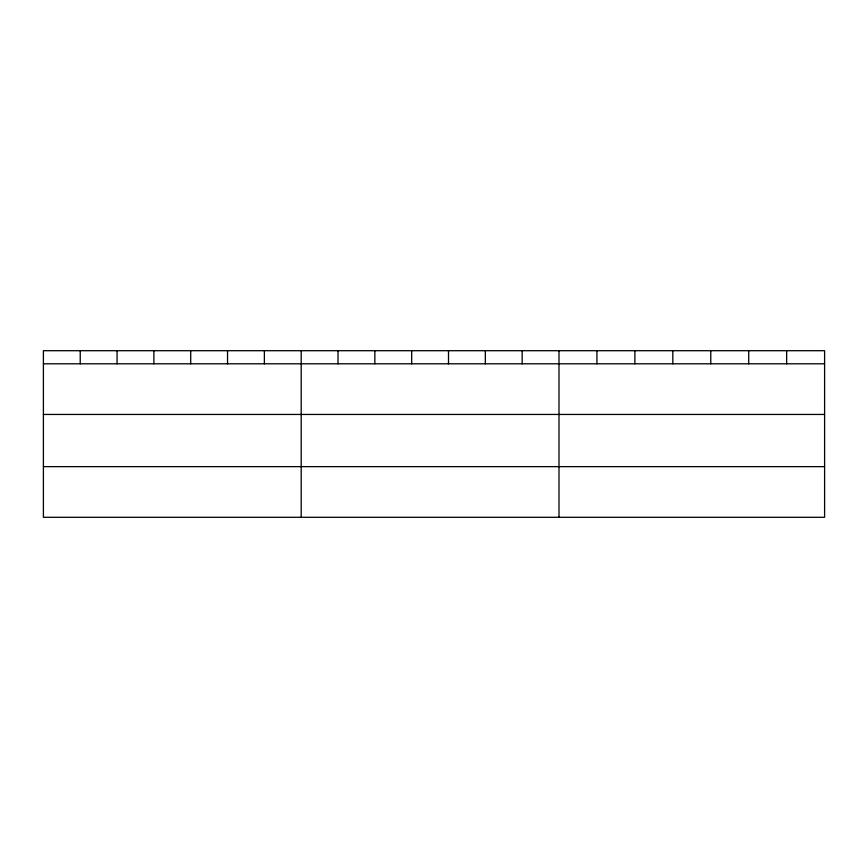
<?xml version="1.0" encoding="UTF-8"?>
<svg xmlns="http://www.w3.org/2000/svg" width="868" height="868" viewBox="0 0 868 868"><rect width="100%" height="100%" fill="white"/><g stroke="black" fill="none" stroke-linecap="round" stroke-linejoin="round"><path stroke-width="1.3" d="M824.6 414.448L824.6 350.705L43.4 350.705L43.4 517.295L824.6 517.295L824.6 414.448L43.4 414.448M43.4 363.8L824.6 363.8M43.4 466.637L824.6 466.637M786.658 350.705L786.658 363.8M748.715 350.705L748.715 363.8M710.773 350.705L710.773 363.8M672.819 350.705L672.819 363.8M634.877 350.705L634.877 363.8M596.934 350.705L596.934 363.8M558.992 350.705L558.992 517.295M522.167 350.705L522.167 363.8M485.331 350.705L485.331 363.8M448.506 350.705L448.506 363.8M411.682 350.705L411.682 363.8M374.857 350.705L374.857 363.8M338.021 350.705L338.021 363.8M301.196 350.705L301.196 517.295M264.371 350.705L264.371 363.8M227.535 350.705L227.535 363.8M190.71 350.705L190.71 363.8M153.886 350.705L153.886 363.8M117.061 350.705L117.061 363.8M80.225 350.705L80.225 363.8"/></g></svg>
